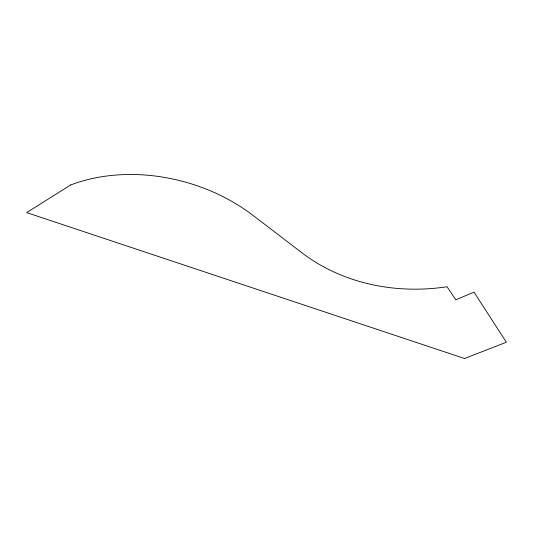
<?xml version="1.0" encoding="UTF-8"?>
<svg xmlns="http://www.w3.org/2000/svg" width="533" height="533" viewBox="0 0 533 533"><rect width="100%" height="100%" fill="white"/><g stroke="black" fill="none" stroke-linecap="round" stroke-linejoin="round"><path stroke-width="0.8" d="M70.563 185.018L26.65 212.607L464.563 358.509L506.35 342.233L473.997 292.117L455.788 299.859L447.034 286.754A190.747 164.79 -18.5 0 1 301.831 252.729L253.002 215.385A155.136 114.442 15.8 0 0 70.563 185.018"/></g></svg>
